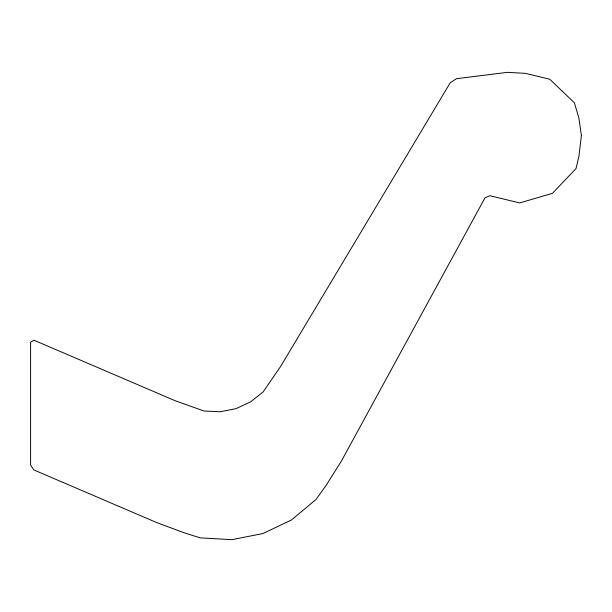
<?xml version="1.0" encoding="UTF-8"?>
<svg xmlns="http://www.w3.org/2000/svg" width="612" height="612" viewBox="0 0 612 612"><rect width="100%" height="100%" fill="white"/><g stroke="black" fill="none" stroke-linecap="round" stroke-linejoin="round"><path stroke-width="0.92" d="M581.4 135.535L578.883 156.611L575.976 168.614L552.452 193.315L519.733 202.932L489.852 195.702L484.979 197.86L341.389 461.096L325.859 485.76L315.861 499.622L291.534 519.925L262.923 533.557L231.826 539.662L200.178 537.864L183.891 532.692L156.557 522.518L33.844 469.932L30.6 465.005L30.6 342.299L33.844 340.157L175.193 400.738L204.071 411.019L220.159 411.754L235.964 408.655L250.583 401.893L263.183 391.856L280.533 366.588L450.241 82.758L456.445 78.711L507.447 72.338L525.44 73.356L549.683 79.223L574.377 102.747L578.883 118.062L581.4 135.535"/></g></svg>
